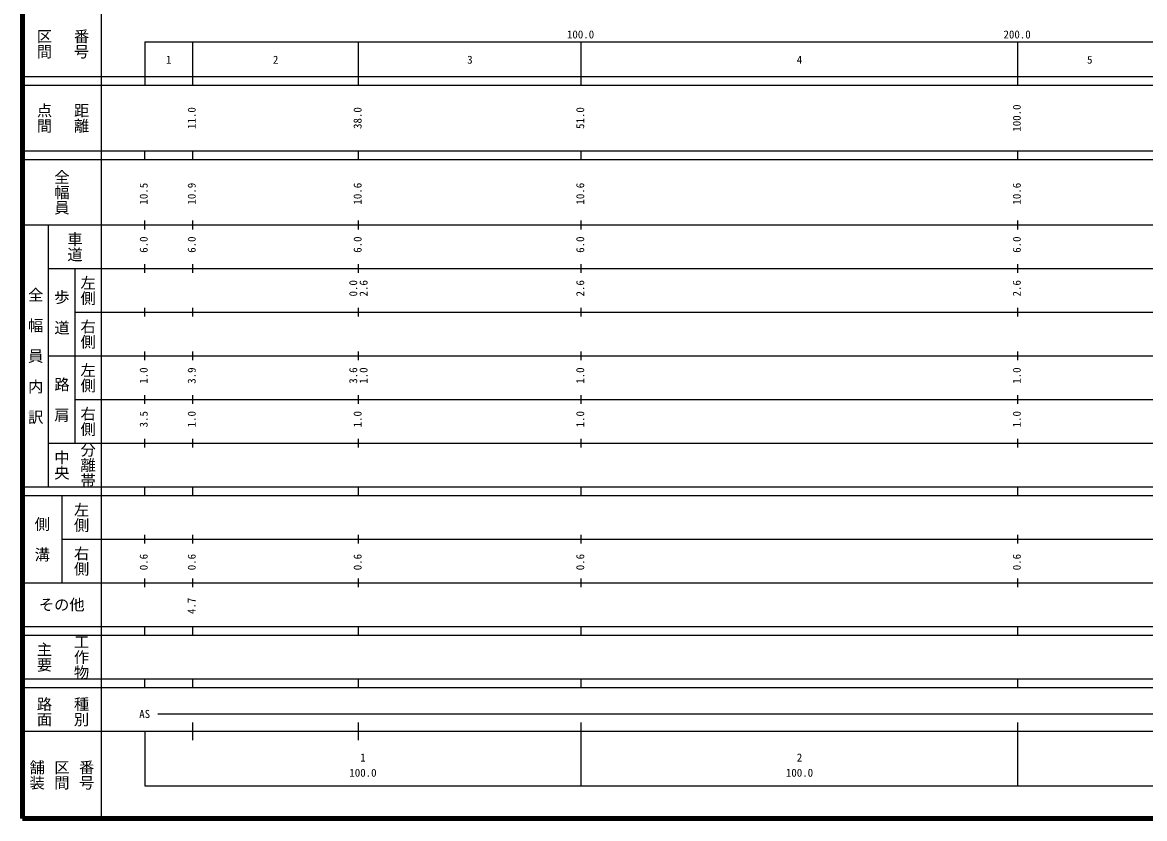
# Model space of a CAD drawing. Units: millimetres on the paper, enlarged 1000 times. Extents: x 40000 to 680000, y 20000 to 380000.
# Drawn here: x 40000 to 297042, y 20000 to 202409 of the extents above; entities that cross this region are included whole.
import ezdxf
from ezdxf.enums import TextEntityAlignment as Align

# ---------------------------------------------------------------- set-up
doc = ezdxf.new("R2010")
doc.units = ezdxf.units.MM
doc.header["$LTSCALE"] = 1000
doc.layers.add('M-TTL', color=2, linetype='Continuous', lineweight=140)
doc.layers.add('M-TTL-BAND', color=7, linetype='Continuous', lineweight=25)
doc.styles.add('@ＭＳ ゴシック', font='')
doc.styles.add('ＭＳ ゴシック', font='')
doc.styles.get('@ＭＳ ゴシック').set_extended_font_data('@MS Gothic')
doc.styles.get('ＭＳ ゴシック').set_extended_font_data('MS Gothic')

msp = doc.modelspace()

# ---------------------------------------------------------------- linework, layer by layer
at = {"layer": 'M-TTL'}
for p, q in [((40000, 380000), (40000, 20000)), ((40000, 20000), (680000, 20000))]:
    msp.add_line(p, q, dxfattribs=at)
at = {"layer": 'M-TTL-BAND'}
for p, q in [((58000, 370000), (58000, 20000)), ((68000, 198000), (579000, 198000)), ((68000, 198000), (68000, 188000)), ((79000, 188000), (79000, 198000)), ((117000, 188000), (117000, 198000)), ((168000, 188000), (168000, 198000)), ((268000, 188000), (268000, 198000)), ((40000, 190000), (579000, 190000)), ((40000, 188000), (579000, 188000)), ((40000, 173000), (579000, 173000)), ((68000, 171000), (68000, 173000)), ((79000, 171000), (79000, 173000)), ((117000, 171000), (117000, 173000)), ((168000, 171000), (168000, 173000)), ((268000, 171000), (268000, 173000)), ((40000, 171000), (579000, 171000)), ((68000, 155000), (68000, 157000)), ((79000, 155000), (79000, 157000)), ((117000, 155000), (117000, 157000)), ((168000, 155000), (168000, 157000)), ((268000, 155000), (268000, 157000)), ((40000, 156000), (579000, 156000)), ((46000, 96000), (46000, 156000)), ((68000, 145000), (68000, 147000)), ((79000, 145000), (79000, 147000)), ((117000, 145000), (117000, 147000)), ((168000, 145000), (168000, 147000)), ((268000, 145000), (268000, 147000)), ((46000, 146000), (579000, 146000)), ((52000, 146000), (52000, 106000)), ((68000, 135000), (68000, 137000)), ((79000, 135000), (79000, 137000)), ((117000, 135000), (117000, 137000)), ((168000, 135000), (168000, 137000)), ((268000, 135000), (268000, 137000)), ((52000, 136000), (579000, 136000)), ((46000, 126000), (579000, 126000)), ((68000, 125000), (68000, 127000)), ((79000, 125000), (79000, 127000)), ((117000, 125000), (117000, 127000)), ((168000, 125000), (168000, 127000)), ((268000, 125000), (268000, 127000)), ((52000, 116000), (579000, 116000)), ((68000, 115000), (68000, 117000)), ((79000, 115000), (79000, 117000)), ((117000, 115000), (117000, 117000)), ((168000, 115000), (168000, 117000)), ((268000, 115000), (268000, 117000)), ((46000, 106000), (579000, 106000)), ((68000, 105000), (68000, 107000)), ((79000, 105000), (79000, 107000)), ((117000, 105000), (117000, 107000)), ((168000, 105000), (168000, 107000)), ((268000, 105000), (268000, 107000)), ((40000, 96000), (579000, 96000)), ((68000, 94000), (68000, 96000)), ((79000, 94000), (79000, 96000)), ((117000, 94000), (117000, 96000)), ((168000, 94000), (168000, 96000)), ((268000, 94000), (268000, 96000)), ((40000, 94000), (579000, 94000)), ((49000, 94000), (49000, 74000)), ((68000, 83000), (68000, 85000)), ((79000, 83000), (79000, 85000)), ((117000, 83000), (117000, 85000)), ((168000, 83000), (168000, 85000)), ((268000, 83000), (268000, 85000)), ((49000, 84000), (579000, 84000)), ((68000, 73000), (68000, 75000)), ((79000, 73000), (79000, 75000)), ((117000, 73000), (117000, 75000)), ((168000, 73000), (168000, 75000)), ((268000, 73000), (268000, 75000)), ((40000, 74000), (579000, 74000)), ((40000, 64000), (579000, 64000)), ((40000, 62000), (579000, 62000)), ((68000, 62000), (68000, 64000)), ((79000, 62000), (79000, 64000)), ((117000, 62000), (117000, 64000)), ((168000, 62000), (168000, 64000)), ((268000, 62000), (268000, 64000)), ((40000, 52000), (579000, 52000)), ((68000, 50000), (68000, 52000)), ((79000, 50000), (79000, 52000)), ((117000, 50000), (117000, 52000)), ((168000, 50000), (168000, 52000)), ((268000, 50000), (268000, 52000)), ((40000, 50000), (579000, 50000)), ((71000, 44000), (465000, 44000)), ((79000, 38000), (79000, 42000)), ((117000, 38000), (117000, 42000)), ((168000, 27500), (168000, 42000)), ((268000, 27500), (268000, 42000)), ((40000, 40000), (579000, 40000)), ((68000, 40000), (68000, 27500)), ((68000, 27500), (579000, 27500))]:
    msp.add_line(p, q, dxfattribs=at)

# ---------------------------------------------------------------- texts
at = {"layer": 'M-TTL-BAND', "style": '@ＭＳ ゴシック'}
for s, p in [('区間', (45000, 197500)), ('番号', (53500, 197500)), ('点間', (45000, 180500)), ('距離', (53500, 180500)), ('全幅員', (49000, 163500)), ('車道', (52000, 151000)), ('左側', (55000, 141000)), ('全\u3000幅\u3000員\u3000内\u3000訳', (43000, 126000)), ('歩\u3000道', (49000, 136000)), ('右側', (55000, 131000)), ('左側', (55000, 121000)), ('路\u3000肩', (49000, 116000)), ('右側', (55000, 111000)), ('分離帯', (55000, 101000)), ('中央', (49000, 101000)), ('左側', (53500, 89000)), ('側\u3000溝', (44500, 84000)), ('右側', (53500, 79000)), ('工作物', (53500, 57000)), ('主要', (45000, 57000)), ('路面', (45000, 44500)), ('種別', (53500, 44500)), ('舗装', (43333, 30000)), ('区間', (49000, 30000)), ('番号', (54667, 30000))]:
    msp.add_text(s, height=2566, rotation=270, dxfattribs=at).set_placement(p, align=Align.MIDDLE_CENTER)
at = {"layer": 'M-TTL-BAND', "style": 'ＭＳ ゴシック'}
for s, p in [('100.0', (167844, 198195)), ('200.0', (267844, 198195)), ('1', (73500, 192405)), ('2', (98000, 192405)), ('3', (142500, 192405)), ('4', (218000, 192405)), ('5', (284500, 192405)), ('AS', (68000, 42500)), ('1', (118000, 32523)), ('2', (218000, 32523)), ('100.0', (118000, 29033)), ('100.0', (218000, 29033))]:
    msp.add_text(s, height=1833, dxfattribs=at).set_placement(p, align=Align.BOTTOM_CENTER)
for s, p in [('11.0', (80232, 180500)), ('38.0', (118232, 180500)), ('51.0', (169232, 180500)), ('100.0', (269232, 180500)), ('10.5', (69232, 163174)), ('10.9', (80232, 163174)), ('10.6', (118232, 163174)), ('10.6', (169232, 163174)), ('10.6', (269232, 163174)), ('6.0', (69232, 151500)), ('6.0', (80232, 151500)), ('6.0', (118232, 151500)), ('6.0', (169232, 151500)), ('6.0', (269232, 151500)), ('0.0', (117232, 141500)), ('2.6', (119602, 141500)), ('2.6', (169232, 141500)), ('2.6', (269232, 141500)), ('1.0', (69232, 121500)), ('3.9', (80232, 121500)), ('3.6', (117232, 121500)), ('1.0', (119602, 121500)), ('1.0', (169232, 121500)), ('1.0', (269232, 121500)), ('3.5', (69232, 111500)), ('1.0', (80232, 111500)), ('1.0', (118232, 111500)), ('1.0', (169232, 111500)), ('1.0', (269232, 111500)), ('0.6', (69232, 78764)), ('0.6', (80232, 78764)), ('0.6', (118232, 78764)), ('0.6', (169232, 78764)), ('0.6', (269232, 78764)), ('4.7', (80199, 68736))]:
    msp.add_text(s, height=1833, rotation=90, dxfattribs=at).set_placement(p, align=Align.BOTTOM_CENTER)
msp.add_text('その他', height=2566, dxfattribs=at).set_placement((49000, 69000), align=Align.MIDDLE_CENTER)

doc.saveas('drawing.dxf')
